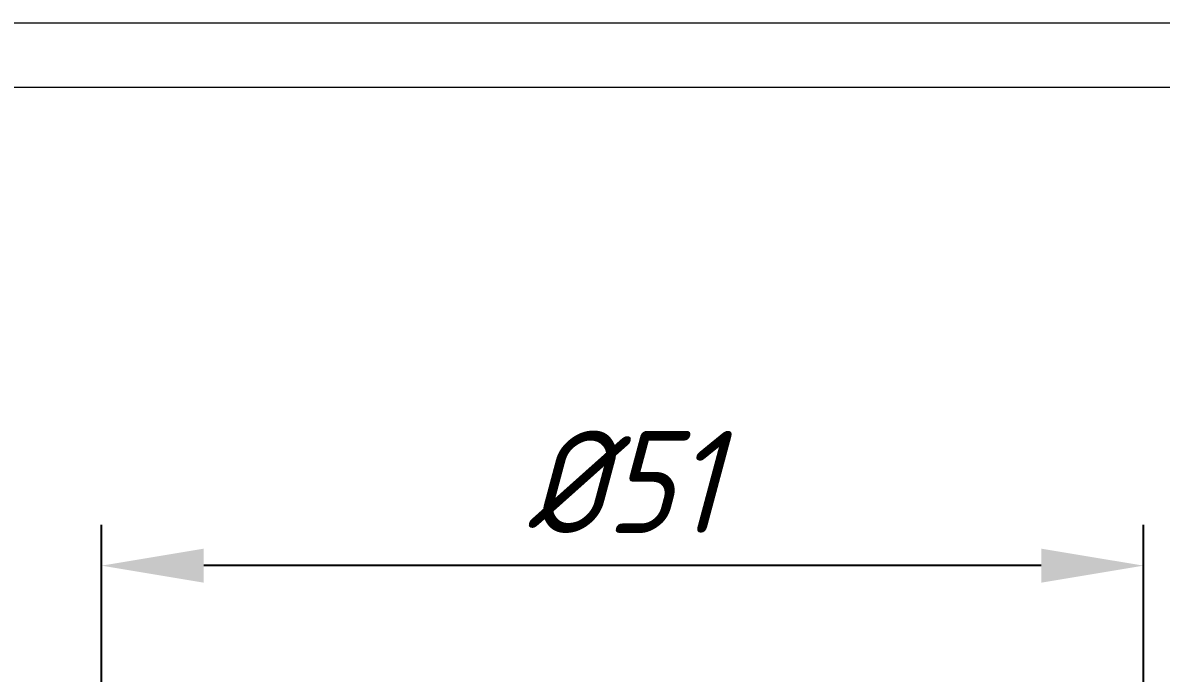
# Model space of a CAD drawing. Header units: millimetres. Extents: x 1190 to 2938, y 540 to 1770.
# Drawn here: x 2067 to 2624, y 1451 to 1770 of the extents above; entities that cross this region are included whole.
import ezdxf

# ---------------------------------------------------------------- set-up
doc = ezdxf.new("R2010")
doc.units = ezdxf.units.MM
doc.linetypes.add('SLD-Solid', pattern=[0])
doc.styles.add('GENISO', font='geniso.shx', dxfattribs={"oblique": 15})
doc.dimstyles.new('Copy of Scale 1B10', dxfattribs={"dimscale": 20, "dimtxt": 2.5, "dimasz": 2.5, "dimexe": 1, "dimexo": 1, "dimgap": 0.8, "dimtad": 1, "dimdec": 0, "dimlfac": 0.1, "dimzin": 0, "dimtxsty": 'GENISO', "dimcen": 2.5, "dimclrd": 1, "dimclre": 1, "dimclrt": 7, "dimadec": 0, "dimazin": 0, "dimtfac": 1, "dimtdec": 0, "dimtmove": 0, "dimatfit": 3, "dimfxl": 1, "dimtzin": 0, "dimlwd": -1, "dimlwe": -1, "dimarcsym": 0})

# ---------------------------------------------------------------- blocks, each defined once
blk = doc.blocks.new('*D9')
at = {"color": 1, "transparency": 16777216}
for p, q in [((2105.67, 1413.36), (2105.67, 1523.92)), ((2615.67, 1423.36), (2615.67, 1523.92)), ((2565.67, 1503.92), (2155.67, 1503.92))]:
    blk.add_line(p, q, dxfattribs=at)
for points in [[(2155.67, 1512.25), (2155.67, 1495.59), (2105.67, 1503.92)], [(2565.67, 1512.25), (2565.67, 1495.59), (2615.67, 1503.92)]]:
    blk.add_solid(points, dxfattribs=at)
at = {"layer": 'Defpoints', "color": 0, "transparency": 16777216}
for p in [(2105.67, 1503.92), (2615.67, 1403.36), (2105.67, 1393.36)]:
    blk.add_point(p, dxfattribs=at)
at = {"color": 7, "transparency": 16777216, "insert": (2360.67, 1544.92), "char_height": 50, "attachment_point": 5, "style": 'GENISO'}
blk.add_mtext('%%C51', dxfattribs=at)

msp = doc.modelspace()

# ---------------------------------------------------------------- linework, layer by layer
at = {"color": 7, "linetype": 'SLD-Solid', "lineweight": 0}
for points in [[(1190.29, 540), (1190.29, 1769.76), (2938.06, 1769.76), (2938.06, 540)], [(1221.88, 571.59), (1221.88, 1738.17), (2906.48, 1738.17), (2906.48, 571.59)]]:
    msp.add_lwpolyline(points, close=True, dxfattribs=at)

# ---------------------------------------------------------------- dimensions: what is measured, and where the dimension line sits
dim = msp.add_linear_dim(base=(2105.67, 1503.92), p1=(2615.67, 1403.36), p2=(2105.67, 1393.36), text='%%C<>', dimstyle='Copy of Scale 1B10')
dim.commit()
dim.dimension.update_dxf_attribs({"geometry": '*D9', "text_midpoint": (2360.67, 1544.92)})

doc.saveas('drawing.dxf')
